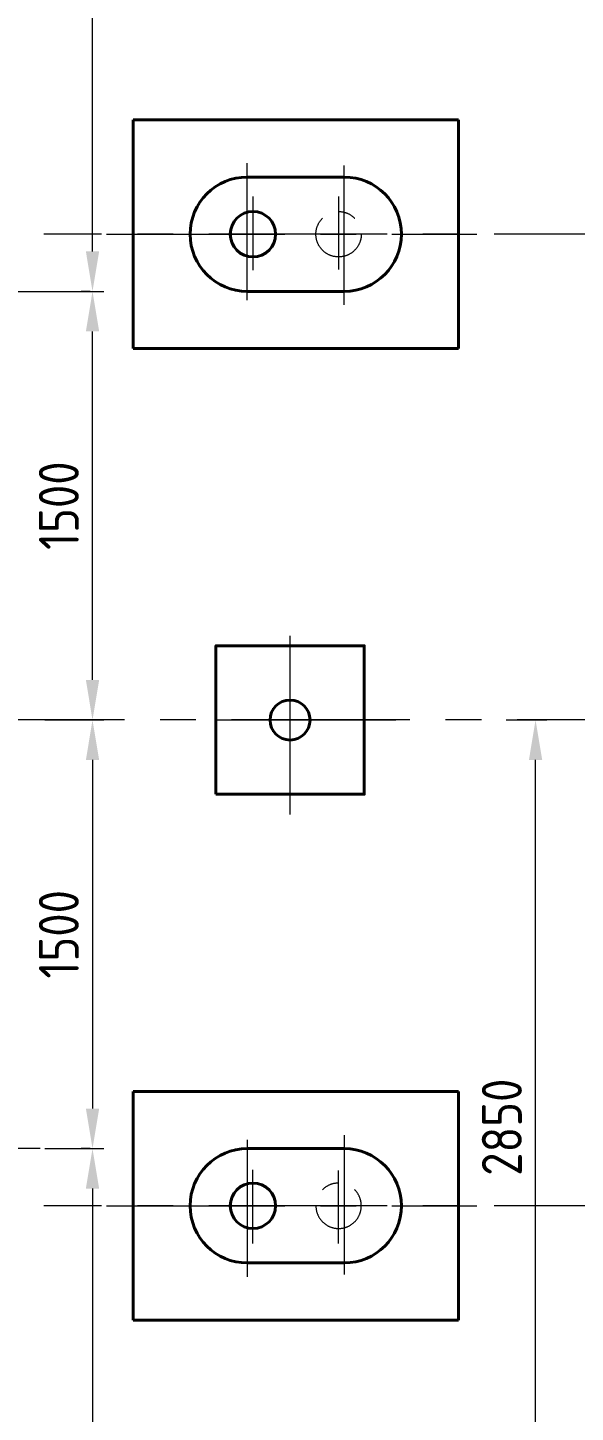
# Model space of a CAD drawing. Header units: millimetres. Extents: x 52110 to 400893, y -153728 to 31997.
# Drawn here: x 169445 to 171364, y -93017 to -88171 of the extents above; entities that cross this region are included whole.
import ezdxf

# ---------------------------------------------------------------- set-up
doc = ezdxf.new("R2010")
doc.units = ezdxf.units.MM
doc.header["$LTSCALE"] = 500
doc.linetypes.add('CENTER', pattern=[2, 1.25, -0.25, 0.25, -0.25])
doc.linetypes.add('PHANTOM2', pattern=[1.25, 0.625, -0.125, 0.125, -0.125, 0.125, -0.125])
for name, color, linetype, lineweight in [('2D', 4, 'PHANTOM2', 20), ('SHI', 7, 'Continuous', 40), ('WEN', 3, 'Continuous', 20), ('ZHONG', 1, 'CENTER', 20)]:
    doc.layers.add(name, color=color, linetype=linetype, lineweight=lineweight)
doc.styles.add('GB', font='gbenor.shx', dxfattribs={"bigfont": 'gbcbig.shx'})
doc.dimstyles.new('ISO-25$0', dxfattribs={"dimscale": 40, "dimtxt": 3.5, "dimasz": 3.5, "dimexe": 1, "dimexo": 0.2, "dimgap": 1.2, "dimtad": 1, "dimtoh": 1, "dimdec": 1, "dimzin": 9, "dimdsep": 46, "dimtxsty": 'GB', "dimcen": 0, "dimclrd": 3, "dimclre": 3, "dimclrt": 256, "dimadec": 0, "dimazin": 2, "dimtfac": 1, "dimtdec": 1, "dimtix": 1, "dimtmove": 0, "dimatfit": 3, "dimldrblk": 'DOTSMALL', "dimfxl": 0, "dimlwd": -1, "dimlwe": 20, "dimarcsym": 0})

# ---------------------------------------------------------------- blocks, each defined once
blk = doc.blocks.new('hdkk')
at = {"layer": '2D'}
blk.add_circle((188304.5, 51793.2), 79.5, dxfattribs=at)
at = {"layer": 'SHI', "linetype": 'ByBlock'}
for p, q in [((188724.5, 52193.2), (187584.5, 52193.2)), ((187584.5, 51393.2), (187584.5, 52193.2)), ((188724.5, 51393.2), (187584.5, 51393.2))]:
    blk.add_line(p, q, dxfattribs=at)
at = {"layer": 'SHI'}
for p, q in [((188724.5, 52193.2), (188724.5, 51393.2)), ((187984.5, 51993.2), (188324.5, 51993.2)), ((187984.5, 51593.2), (188324.5, 51593.2))]:
    blk.add_line(p, q, dxfattribs=at)
blk.add_circle((188004.5, 51793.2), 79.5, dxfattribs=at)
for centre, start, end in [((187984.5, 51793.2), 90, 270), ((188324.5, 51793.2), 270, 90)]:
    blk.add_arc(centre, 200, start, end, dxfattribs=at)
at = {"layer": 'ZHONG'}
for p, q in [((187984.5, 51562.3), (187984.5, 52041.9)), ((188324.5, 51545.6), (188324.5, 52033.6)), ((188004.5, 51925.2), (188004.5, 51666.9)), ((188304.5, 51924.7), (188304.5, 51669.5)), ((187491.2, 51793.2), (188788.5, 51793.2))]:
    blk.add_line(p, q, dxfattribs=at)
blk = doc.blocks.new('gdkk')
at = {"layer": 'SHI'}
blk.add_lwpolyline([(187744.5, 53003.2), (188264.5, 53003.2), (188264.5, 52483.2), (187744.5, 52483.2)], close=True, dxfattribs=at)
blk.add_circle((188004.5, 52743.2), 70, dxfattribs=at)
at = {"layer": 'ZHONG', "color": 1}
for p, q in [((188004.5, 53073.7), (188004.5, 52377.6)), ((188374.9, 52743.2), (187630.3, 52743.2))]:
    blk.add_line(p, q, dxfattribs=at)
blk = doc.blocks.new('*D545')
at = {"layer": 'Defpoints', "color": 0}
for p in [(171113.2, -90593.9), (171224.5, -90593.9), (171224.5, -93443.9)]:
    blk.add_point(p, dxfattribs=at)
at = {"layer": 'WEN', "color": 3, "linetype": 'ByBlock', "lineweight": 20}
for p, q in [((171121.2, -90593.9), (171264.5, -90593.9)), ((171216.5, -93443.9), (171184.5, -93443.9))]:
    blk.add_line(p, q, dxfattribs=at)
at = {"layer": 'WEN', "color": 3, "linetype": 'ByBlock'}
blk.add_line((171224.5, -93303.9), (171224.5, -90733.9), dxfattribs=at)
at = {"layer": 'WEN', "color": 3}
for points in [[(171201.2, -90733.9), (171247.8, -90733.9), (171224.5, -90593.9)], [(171201.2, -93303.9), (171247.8, -93303.9), (171224.5, -93443.9)]]:
    blk.add_solid(points, dxfattribs=at)
at = {"layer": 'WEN', "insert": (171106.5, -92018.9), "char_height": 140, "attachment_point": 5, "rotation": 90, "style": 'GB'}
blk.add_mtext('2850', dxfattribs=at)
blk = doc.blocks.new('_DotSmall')
at = {"color": 0, "linetype": 'ByBlock', "const_width": 0.5}
blk.add_lwpolyline([(-0.0625, 0, 1), (0.0625, 0, 1)], format="xyb", close=True, dxfattribs=at)
blk = doc.blocks.new('*D556')
at = {"layer": 'Defpoints', "color": 0}
for p in [(169497.1, -90593.9), (169497.1, -92093.9), (169672.5, -92093.9)]:
    blk.add_point(p, dxfattribs=at)
at = {"layer": 'WEN', "color": 3, "linetype": 'ByBlock', "lineweight": 20}
for p, q in [((169505.1, -90593.9), (169712.5, -90593.9)), ((169505.1, -92093.9), (169712.5, -92093.9))]:
    blk.add_line(p, q, dxfattribs=at)
at = {"layer": 'WEN', "color": 3, "linetype": 'ByBlock'}
blk.add_line((169672.5, -90733.9), (169672.5, -91953.9), dxfattribs=at)
at = {"layer": 'WEN', "color": 3}
for points in [[(169649.2, -90733.9), (169695.8, -90733.9), (169672.5, -90593.9)], [(169649.2, -91953.9), (169695.8, -91953.9), (169672.5, -92093.9)]]:
    blk.add_solid(points, dxfattribs=at)
at = {"layer": 'WEN', "insert": (169554.5, -91343.9), "char_height": 140, "attachment_point": 5, "rotation": 90, "style": 'GB'}
blk.add_mtext('1500', dxfattribs=at)
blk = doc.blocks.new('*D557')
at = {"layer": 'Defpoints', "color": 0}
for p in [(169672.5, -92093.9), (168766.1, -94693.9), (169672.5, -94693.9)]:
    blk.add_point(p, dxfattribs=at)
at = {"layer": 'WEN', "color": 3, "linetype": 'ByBlock', "lineweight": 20}
for p, q in [((169664.5, -92093.9), (169632.5, -92093.9)), ((168774.1, -94693.9), (169712.5, -94693.9))]:
    blk.add_line(p, q, dxfattribs=at)
at = {"layer": 'WEN', "color": 3, "linetype": 'ByBlock'}
blk.add_line((169672.5, -92233.9), (169672.5, -94553.9), dxfattribs=at)
at = {"layer": 'WEN', "color": 3}
for points in [[(169649.2, -92233.9), (169695.8, -92233.9), (169672.5, -92093.9)], [(169649.2, -94553.9), (169695.8, -94553.9), (169672.5, -94693.9)]]:
    blk.add_solid(points, dxfattribs=at)
at = {"layer": 'WEN', "insert": (169554.5, -93393.9), "char_height": 140, "attachment_point": 5, "rotation": 90, "style": 'GB'}
blk.add_mtext('2600', dxfattribs=at)
blk = doc.blocks.new('*D558')
at = {"layer": 'Defpoints', "color": 0}
for p in [(168793.6, -89093.9), (169672.5, -89093.9), (169497.1, -90593.9)]:
    blk.add_point(p, dxfattribs=at)
at = {"layer": 'WEN', "color": 3, "linetype": 'ByBlock', "lineweight": 20}
for p, q in [((168801.6, -89093.9), (169712.5, -89093.9)), ((169505.1, -90593.9), (169712.5, -90593.9))]:
    blk.add_line(p, q, dxfattribs=at)
at = {"layer": 'WEN', "color": 3, "linetype": 'ByBlock'}
blk.add_line((169672.5, -90453.9), (169672.5, -89233.9), dxfattribs=at)
at = {"layer": 'WEN', "color": 3}
for points in [[(169649.2, -89233.9), (169695.8, -89233.9), (169672.5, -89093.9)], [(169649.2, -90453.9), (169695.8, -90453.9), (169672.5, -90593.9)]]:
    blk.add_solid(points, dxfattribs=at)
at = {"layer": 'WEN', "insert": (169554.5, -89843.9), "char_height": 140, "attachment_point": 5, "rotation": 90, "style": 'GB'}
blk.add_mtext('1500', dxfattribs=at)
blk = doc.blocks.new('*D559')
at = {"layer": 'Defpoints', "color": 0}
for p in [(168766.1, -86493.9), (169672.5, -86493.9), (169672.5, -89093.9)]:
    blk.add_point(p, dxfattribs=at)
at = {"layer": 'WEN', "color": 3, "linetype": 'ByBlock', "lineweight": 20}
for p, q in [((168774.1, -86493.9), (169712.5, -86493.9)), ((169664.5, -89093.9), (169632.5, -89093.9))]:
    blk.add_line(p, q, dxfattribs=at)
at = {"layer": 'WEN', "color": 3, "linetype": 'ByBlock'}
blk.add_line((169672.5, -88953.9), (169672.5, -86633.9), dxfattribs=at)
at = {"layer": 'WEN', "color": 3}
for points in [[(169649.2, -86633.9), (169695.8, -86633.9), (169672.5, -86493.9)], [(169649.2, -88953.9), (169695.8, -88953.9), (169672.5, -89093.9)]]:
    blk.add_solid(points, dxfattribs=at)
at = {"layer": 'WEN', "insert": (169554.5, -87793.9), "char_height": 140, "attachment_point": 5, "rotation": 90, "style": 'GB'}
blk.add_mtext('2600', dxfattribs=at)

msp = doc.modelspace()

# ---------------------------------------------------------------- linework, layer by layer
at = {"layer": 'WEN'}
msp.add_line((169489.12607, -92093.92308), (167613.556, -92093.92308), dxfattribs=at)
at = {"layer": 'ZHONG', "color": 1}
for p, q in [((188704.50201, -88893.92308), (169502.10868, -88893.92308)), ((188704.50201, -92293.92308), (169502.10868, -92293.92308))]:
    msp.add_line(p, q, dxfattribs=at)
at = {"layer": 'ZHONG'}
msp.add_line((191784.52888, -90593.92308), (166914.5522, -90593.92308), dxfattribs=at)

# ---------------------------------------------------------------- block references
at = {"layer": 'SHI'}
msp.add_blockref('hdkk', (-17770, -140687.07905), dxfattribs=at)
msp.add_blockref('hdkk', (-17770, -140687.07905), dxfattribs=at)
at = {"layer": 'SHI', "xscale": -1, "rotation": 180}
for name, p in [('gdkk', (-17640, -37850.76712)), ('hdkk', (-17770, -40500.76712)), ('hdkk', (-17770, -40500.76712))]:
    msp.add_blockref(name, p, dxfattribs=at)

# ---------------------------------------------------------------- dimensions: what is measured, and where the dimension line sits
at = {"layer": 'WEN'}
for base, p1, p2, angle, picture, middle in [((169672.51237, -86493.92308), (169672.51237, -89093.92308), (168766.12645, -86493.92308), 270, '*D559', (169554.51237, -87793.92308)), ((169672.51237, -89093.92308), (169497.12607, -90593.92308), (168793.64224, -89093.92308), 270, '*D558', (169554.51237, -89843.92308)), ((169672.51237, -92093.92308), (169497.12607, -90593.92308), (169497.12607, -92093.92308), 90, '*D556', (169554.51237, -91343.92308)), ((171224.50541, -90593.92308), (171224.50541, -93443.92308), (171113.18708, -90593.92308), 90, '*D545', (171106.50541, -92018.92308)), ((169672.51237, -94693.92308), (169672.51237, -92093.92308), (168766.12645, -94693.92308), 90, '*D557', (169554.51237, -93393.92308))]:
    dim = msp.add_linear_dim(base=base, p1=p1, p2=p2, angle=angle, dimstyle='ISO-25$0', override={"dimatfit": 0, "dimfxl": 1.25}, dxfattribs=at)
    dim.commit()
    dim.dimension.update_dxf_attribs({"geometry": picture, "text_midpoint": middle})

doc.saveas('drawing.dxf')
